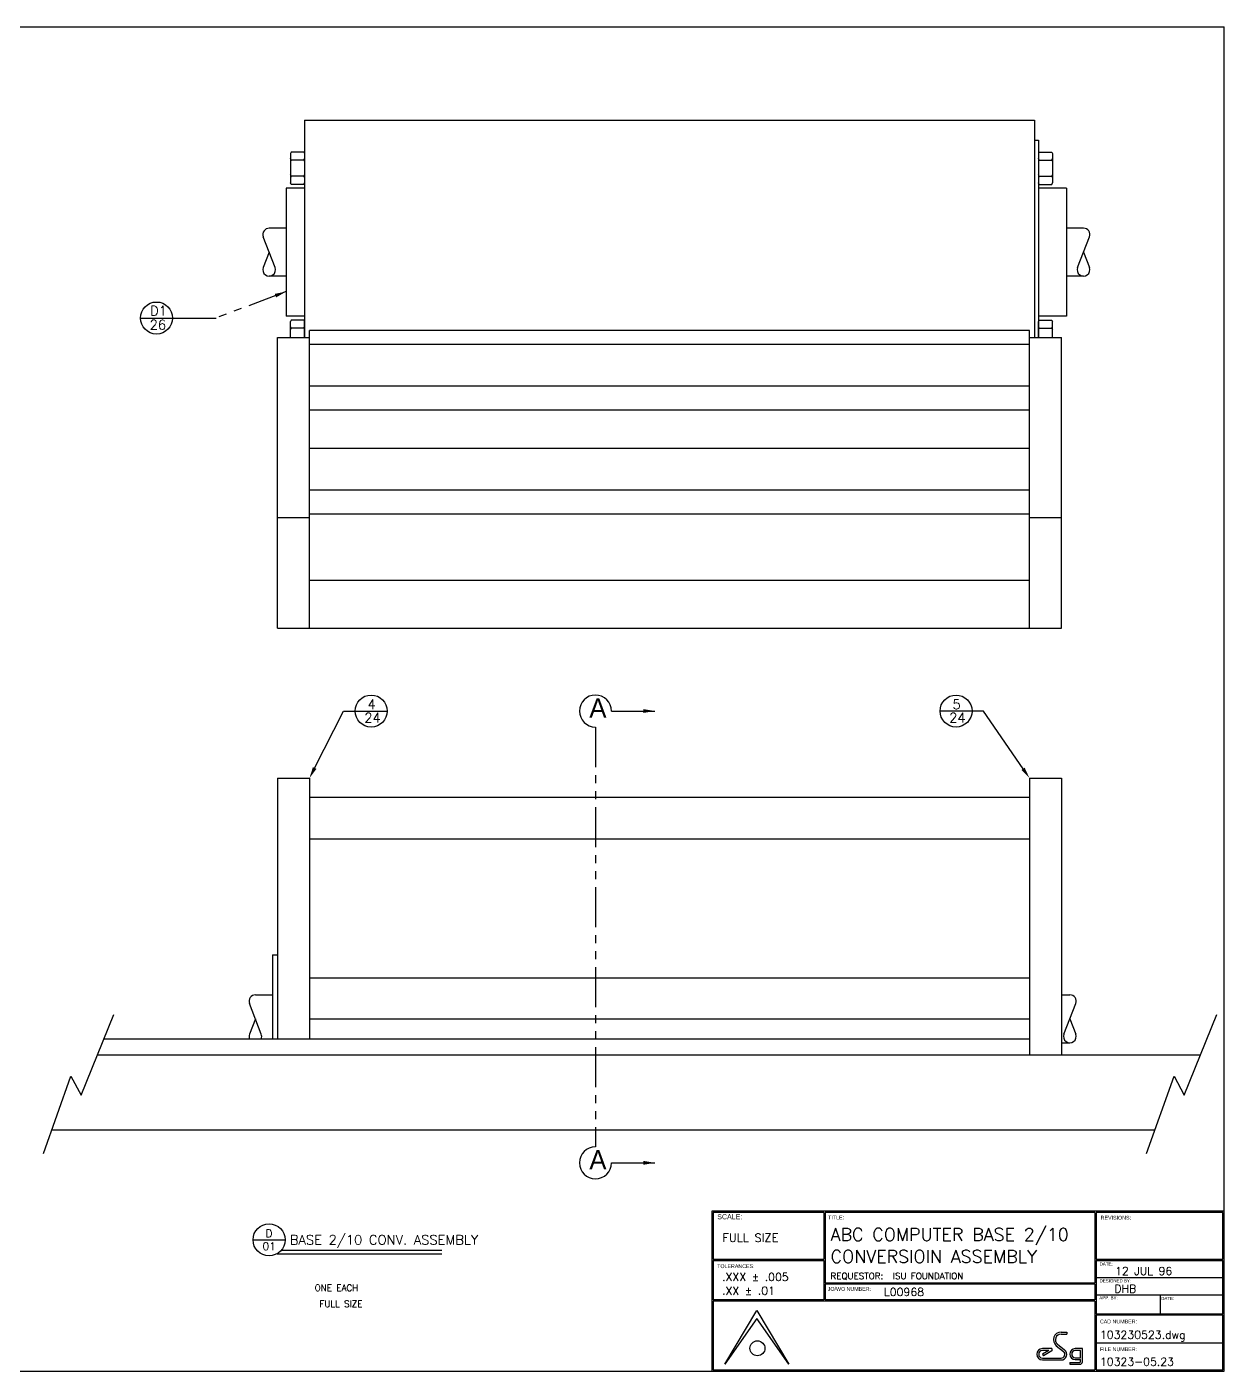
# Model space of a CAD drawing. Extents: x 0 to 33, y 0 to 21.
# Drawn here: x 14.3 to 33, y 0 to 21 of the extents above; entities that cross this region are included whole.
import ezdxf
from ezdxf.enums import TextEntityAlignment as Align

# ---------------------------------------------------------------- set-up
doc = ezdxf.new("R2010")
doc.units = 0
doc.header["$MEASUREMENT"] = 0
doc.linetypes.add('PHANTOM2', pattern=[1.25, 0.625, -0.125, 0.125, -0.125, 0.125, -0.125])
doc.layers.get('0').update_dxf_attribs({"linetype": 'CONTINUOUS'})
for name, color, linetype in [('BORDER', 5, 'CONTINUOUS'), ('OBJECT', 3, 'CONTINUOUS'), ('SECTION', 4, 'PHANTOM2'), ('TEXT', 1, 'CONTINUOUS')]:
    doc.layers.add(name, color=color, linetype=linetype)
doc.styles.add('ROMANS', font='romans')
doc.styles.add('SIMPLEX', font='simplex')
doc.styles.add('TITLE', font='italic')
doc.dimstyles.get("Standard").update_dxf_attribs({"dimtxt": 0.18, "dimasz": 0.18, "dimexe": 0.18, "dimexo": 0.0625, "dimgap": 0.09, "dimtad": 0, "dimtih": 1, "dimtoh": 1, "dimdec": 4, "dimzin": 0, "dimdsep": 46, "dimtxsty": 'Standard', "dimcen": 0.09, "dimadec": 0, "dimazin": 0, "dimtfac": 1, "dimtdec": 4, "dimtofl": 0, "dimtmove": 0, "dimatfit": 3, "dimfxl": 1, "dimtolj": 1, "dimtzin": 0, "dimarcsym": 0})

# ---------------------------------------------------------------- blocks, each defined once
blk = doc.blocks.new('T-BLK')
for p, q in [((-7.8, 0.106), (-7.3, 0.949)), ((-7.3, 0.949), (-6.8, 0.106)), ((-7.3, 0.824), (-7.8, 0.106)), ((-6.8, 0.106), (-7.3, 0.824)), ((-2.603, 0.42), (-2.492, 0.332)), ((-2.547, 0.608), (-2.459, 0.608)), ((-2.547, 0.578), (-2.459, 0.578)), ((-2.459, 0.608), (-2.459, 0.578)), ((-2.689, 0.351), (-2.838, 0.351)), ((-2.739, 0.321), (-2.838, 0.321)), ((-2.739, 0.321), (-2.838, 0.263)), ((-2.838, 0.263), (-2.822, 0.237)), ((-2.689, 0.316), (-2.822, 0.237)), ((-2.689, 0.351), (-2.689, 0.316)), ((-2.621, 0.397), (-2.511, 0.308)), ((-2.214, 0.351), (-2.325, 0.351)), ((-2.244, 0.321), (-2.325, 0.321)), ((-2.244, 0.209), (-2.244, 0.321)), ((-2.214, 0.144), (-2.214, 0.351)), ((-2.838, 0.204), (-2.547, 0.204)), ((-2.838, 0.174), (-2.547, 0.174)), ((-2.411, 0.136), (-2.411, 0.106)), ((-2.411, 0.136), (-2.252, 0.136)), ((-2.411, 0.106), (-2.252, 0.106)), ((-2.325, 0.209), (-2.244, 0.209)), ((-2.325, 0.179), (-2.244, 0.179)), ((-2.244, 0.144), (-2.244, 0.179))]:
    blk.add_line(p, q)
blk.add_circle((-7.29, 0.356), 0.117)
for centre, radius, start, end in [((-2.547, 0.49), 0.119, 90, 231.3801), ((-2.547, 0.49), 0.0887, 90, 231.3801), ((-2.838, 0.263), 0.0887, 90, 270), ((-2.838, 0.263), 0.0587, 90, 270), ((-2.547, 0.263), 0.0887, 270, 51.3801), ((-2.547, 0.263), 0.0587, 270, 51.3801), ((-2.325, 0.265), 0.086, 90, 270), ((-2.325, 0.265), 0.056, 90, 270), ((-2.252, 0.144), 0.00793, 270, 0), ((-2.252, 0.144), 0.0379, 270, 0)]:
    blk.add_arc(centre, radius, start, end)
at = {"layer": 'BORDER'}
for p, q in [((-6.251, 2.48), (-6.251, 1.748)), ((-6.231, 2.48), (-6.231, 1.381)), ((-2.021, 2.48), (-2.021, 1.381)), ((-2.001, 2.48), (-2.001, 1.748)), ((-7.98, 1.748), (-6.251, 1.748)), ((-7.98, 1.728), (-6.251, 1.728)), ((-6.251, 1.728), (-6.251, 1.111)), ((-2.001, 1.748), (-0.02, 1.748)), ((-2.001, 1.728), (-0.02, 1.728)), ((-2.001, 1.728), (-2.001, 0.897)), ((-6.231, 1.381), (-2.021, 1.381)), ((-6.231, 1.361), (-2.021, 1.361)), ((-6.231, 1.361), (-6.231, 1.111)), ((-2.021, 1.361), (-2.021, 1.111)), ((-6.251, 1.111), (-7.98, 1.111)), ((-2.021, 1.091), (-7.98, 1.091)), ((-2.021, 1.111), (-6.231, 1.111)), ((-2.021, 1.091), (-2.021, 0.02)), ((-2.001, 0.897), (-0.02, 0.897)), ((-2.001, 0.877), (-0.02, 0.877)), ((-2.001, 0.877), (-2.001, 0.02))]:
    blk.add_line(p, q, dxfattribs=at)
for points in [[(0, 0), (0, 2.5), (-8, 2.5), (-8, 0), (0, 0)], [(-6.251, 2.48), (-7.98, 2.48), (-7.98, 1.748)], [(-2.021, 2.48), (-6.231, 2.48)], [(-0.02, 1.748), (-0.02, 2.48), (-2.001, 2.48)], [(-7.98, 1.728), (-7.98, 1.111)], [(-0.02, 0.897), (-0.02, 1.728)], [(-7.98, 1.091), (-7.98, 0.02), (-2.021, 0.02)], [(-0.02, 0.02), (-0.02, 0.877)], [(-2.001, 0.02), (-0.02, 0.02)]]:
    blk.add_lwpolyline(points, dxfattribs=at)
at = {"layer": 'TEXT', "color": 2}
for p, q in [((-0.02, 1.456), (-2.001, 1.456)), ((-2.001, 1.191), (-0.02, 1.191)), ((-1.001, 1.191), (-1.001, 0.897)), ((-2.001, 0.444), (-0.02, 0.444))]:
    blk.add_line(p, q, dxfattribs=at)
at = {"style": 'SIMPLEX'}
for s, height, p in [('.XXX %%P .005', 0.125, (-7.841, 1.408)), ('REQUESTOR:', 0.1, (-6.148, 1.436)), ('.XX %%P .01', 0.125, (-7.841, 1.194))]:
    blk.add_text(s, height=height, dxfattribs=at).set_placement(p)
for tag, p, height in [('DWG_:_ACT', (-7.836, 2.018), 0.13), ('FLINE_TITLE', (-6.147, 2.034), 0.2), ('SLINE_TITLE', (-6.147, 1.69), 0.2), ('REQUESTOR', (-5.176, 1.436), 0.1), ('DATE', (-1.704, 1.501), 0.125), ('J.O.N.', (-5.314, 1.174), 0.125), ('DESN', (-1.715, 1.225), 0.125), ('CAD_NUMBER', (-1.94, 0.505), 0.125), ('FILE_NUMBER', (-1.94, 0.084), 0.125)]:
    blk.add_attdef(tag, p, '', height=height, dxfattribs=at)
at = {"color": 7, "style": 'TITLE', "flags": 2}
for tag, p, height in [('TOP_LINE_LOGO', (-6.698, 0.767), 0.17), ('BOTTOM_LINE_LOGO', (-6.693, 0.147), 0.125)]:
    blk.add_attdef(tag, p, '', height=height, dxfattribs=at)
at = {"style": 'SIMPLEX', "flags": 2}
for tag, p, height in [('FIRST_LOGO_LINE', (-6.691, 0.542), 0.1), ('SECOND_LOGO_LINE', (-6.692, 0.384), 0.085)]:
    blk.add_attdef(tag, p, '', height=height, dxfattribs=at)
at = {"layer": 'TEXT'}
for s, height, p in [('SCALE:', 0.08, (-7.918, 2.372)), ('TITLE:', 0.06, (-6.186, 2.371)), ('REVISIONS:', 0.06, (-1.928, 2.366)), ('DATE:', 0.05, (-1.945, 1.648)), ('TOLERANCES:', 0.06, (-7.919, 1.609)), ('JO/WO NUMBER:', 0.06, (-6.192, 1.254)), ('DESIGNED BY:', 0.05, (-1.945, 1.386)), ('APP. BY:', 0.05, (-1.95, 1.12)), ('DATE:', 0.05, (-0.982, 1.11)), ('CAD NUMBER:', 0.06, (-1.941, 0.745)), ('FILE NUMBER:', 0.06, (-1.94, 0.312))]:
    blk.add_text(s, height=height, dxfattribs=at).set_placement(p)
blk = doc.blocks.new('P-TITLE')
at = {"layer": 'OBJECT'}
for p, q in [((-1.562, -0.638), (-1.062, -0.638)), ((-1.113, -0.8), (1.387, -0.8)), ((1.387, -0.862), (-1.188, -0.862))]:
    blk.add_line(p, q, dxfattribs=at)
blk.add_circle((-1.312, -0.638), 0.25, dxfattribs=at)
at = {"layer": 'OBJECT', "style": 'ROMANS'}
for tag, p in [('NO.', (-1.312, -0.538)), ('PAGE', (-1.312, -0.738))]:
    blk.add_attdef(tag, text='', height=0.12, dxfattribs=at).set_placement(p, align=Align.MIDDLE)
for tag, p, height in [('DESCRIPTION', (-0.988, -0.712), 0.15), ('MATERIAL', (-0.325, -1.188), 0.1), ('#_REQUIRED', (-0.6, -1.438), 0.1), ('SCALE', (-0.525, -1.688), 0.1)]:
    blk.add_attdef(tag, p, '', height=height, dxfattribs=at)
at = {"layer": 'OBJECT', "style": 'ROMANS', "flags": 2}
for tag, p in [('MATERIAL:', (-1.163, -1.188)), ('REQD:', (-1.163, -1.438)), ('SCALE:', (-1.163, -1.688))]:
    blk.add_attdef(tag, p, '', height=0.1, dxfattribs=at)

msp = doc.modelspace()

# ---------------------------------------------------------------- linework, layer by layer
at = {"layer": 'BORDER'}
for p, q in [((0, 21), (33, 21)), ((33, 0), (33, 21)), ((0, 0), (33, 0))]:
    msp.add_line(p, q, dxfattribs=at)
at = {"layer": 'OBJECT'}
for p, q in [((18.636, 19.543), (30.036, 19.543)), ((18.636, 19.543), (18.636, 16.148)), ((30.036, 19.543), (30.036, 16.148)), ((30.036, 19.23), (30.099, 19.23)), ((30.099, 19.23), (30.099, 16.148)), ((18.428, 19.045), (18.418, 19.023)), ((18.418, 19.023), (18.418, 18.563)), ((18.428, 18.919), (18.418, 18.942)), ((18.428, 18.919), (18.418, 18.896)), ((18.626, 19.045), (18.428, 19.045)), ((18.626, 18.919), (18.428, 18.919)), ((18.626, 19.045), (18.636, 19.023)), ((18.626, 18.919), (18.636, 18.942)), ((18.626, 18.919), (18.636, 18.896)), ((18.636, 19.023), (18.636, 18.563)), ((30.109, 19.045), (30.099, 19.023)), ((30.099, 19.023), (30.099, 18.563)), ((30.109, 18.919), (30.099, 18.942)), ((30.109, 18.919), (30.099, 18.896)), ((30.109, 19.045), (30.307, 19.045)), ((30.109, 18.919), (30.307, 18.919)), ((30.307, 19.045), (30.318, 19.023)), ((30.307, 18.919), (30.318, 18.942)), ((30.307, 18.919), (30.318, 18.896)), ((30.318, 19.023), (30.318, 18.563)), ((18.349, 18.48), (18.349, 16.48)), ((18.636, 18.48), (18.349, 18.48)), ((18.428, 18.667), (18.418, 18.689)), ((18.428, 18.667), (18.418, 18.644)), ((18.428, 18.54), (18.418, 18.563)), ((18.626, 18.667), (18.428, 18.667)), ((18.626, 18.54), (18.428, 18.54)), ((18.626, 18.667), (18.636, 18.689)), ((18.626, 18.667), (18.636, 18.644)), ((18.626, 18.54), (18.636, 18.563)), ((30.109, 18.667), (30.099, 18.689)), ((30.109, 18.667), (30.099, 18.644)), ((30.109, 18.54), (30.099, 18.563)), ((30.536, 18.48), (30.099, 18.48)), ((30.109, 18.667), (30.307, 18.667)), ((30.109, 18.54), (30.307, 18.54)), ((30.307, 18.667), (30.318, 18.689)), ((30.307, 18.667), (30.318, 18.644)), ((30.307, 18.54), (30.318, 18.563)), ((30.536, 18.48), (30.536, 16.48)), ((18.349, 17.855), (18.083, 17.855)), ((30.804, 17.855), (30.536, 17.855)), ((18.175, 17.239), (17.991, 17.722)), ((30.712, 17.239), (30.896, 17.722)), ((18.083, 17.48), (17.991, 17.239)), ((30.804, 17.48), (30.896, 17.239)), ((18.349, 17.105), (18.083, 17.105)), ((30.804, 17.105), (30.536, 17.105)), ((18.636, 16.48), (18.349, 16.48)), ((18.428, 16.42), (18.418, 16.398)), ((18.418, 16.148), (18.418, 16.398)), ((18.626, 16.42), (18.428, 16.42)), ((18.626, 16.42), (18.636, 16.398)), ((18.636, 16.148), (18.636, 16.398)), ((30.536, 16.48), (30.099, 16.48)), ((30.109, 16.42), (30.099, 16.398)), ((30.099, 16.148), (30.099, 16.398)), ((30.109, 16.42), (30.307, 16.42)), ((30.307, 16.42), (30.318, 16.398)), ((30.318, 16.148), (30.318, 16.398)), ((18.428, 16.294), (18.418, 16.317)), ((18.428, 16.294), (18.418, 16.271)), ((18.626, 16.294), (18.428, 16.294)), ((18.626, 16.294), (18.636, 16.317)), ((18.626, 16.294), (18.636, 16.271)), ((18.711, 11.604), (18.711, 16.258)), ((29.961, 16.258), (18.711, 16.258)), ((29.961, 11.604), (29.961, 16.258)), ((30.109, 16.294), (30.099, 16.317)), ((30.109, 16.294), (30.099, 16.271)), ((30.109, 16.294), (30.307, 16.294)), ((30.307, 16.294), (30.318, 16.317)), ((30.307, 16.294), (30.318, 16.271)), ((18.211, 11.604), (18.211, 16.148)), ((18.211, 16.148), (18.711, 16.148)), ((18.711, 16.042), (29.961, 16.042)), ((29.961, 16.148), (30.461, 16.148)), ((30.461, 11.604), (30.461, 16.148)), ((18.711, 15.392), (29.961, 15.392)), ((18.711, 15.017), (29.961, 15.017)), ((18.711, 14.417), (29.961, 14.417)), ((18.711, 13.767), (29.961, 13.767)), ((18.211, 13.338), (18.711, 13.338)), ((18.711, 13.392), (29.961, 13.392)), ((29.961, 13.338), (30.461, 13.338)), ((18.711, 12.354), (29.961, 12.354)), ((18.211, 11.604), (30.461, 11.604)), ((18.211, 9.262), (18.211, 5.191)), ((18.211, 9.262), (18.711, 9.262)), ((18.711, 9.262), (18.711, 5.191)), ((29.961, 9.262), (30.461, 9.262)), ((29.961, 9.262), (29.961, 4.941)), ((30.461, 9.262), (30.461, 4.941)), ((18.711, 8.965), (29.961, 8.965)), ((18.711, 8.316), (29.961, 8.316)), ((18.136, 6.504), (18.136, 5.191)), ((18.136, 6.504), (18.211, 6.504)), ((18.711, 6.145), (29.961, 6.145)), ((17.96, 5.262), (17.776, 5.745)), ((17.868, 5.879), (18.136, 5.879)), ((30.461, 5.879), (30.59, 5.879)), ((30.498, 5.262), (30.682, 5.745)), ((15.147, 4.311), (15.655, 5.569)), ((17.868, 5.504), (17.776, 5.262)), ((18.711, 5.501), (29.961, 5.501)), ((30.59, 5.504), (30.682, 5.262)), ((32.378, 4.311), (32.887, 5.569)), ((15.502, 5.191), (29.961, 5.191)), ((30.461, 5.129), (30.59, 5.129)), ((15.401, 4.941), (32.633, 4.941)), ((14.557, 3.401), (14.986, 4.606)), ((14.986, 4.606), (15.147, 4.311)), ((31.789, 3.401), (32.218, 4.606)), ((32.218, 4.606), (32.378, 4.311)), ((14.689, 3.771), (31.921, 3.771))]:
    msp.add_line(p, q, dxfattribs=at)
for centre, start, end in [((18.083, 17.757), 90, 200.8566), ((30.804, 17.757), 339.1434, 90), ((18.083, 17.204), 159.1434, 20.8566), ((30.804, 17.204), 159.1434, 20.8566), ((17.868, 5.78), 90, 200.8566), ((30.59, 5.78), 339.1434, 90), ((17.868, 5.227), 159.1434, 201.4204), ((17.868, 5.227), 338.5796, 20.8566), ((30.59, 5.227), 159.1434, 20.8566)]:
    msp.add_arc(centre, 0.0985, start, end, dxfattribs=at)
at = {"layer": 'SECTION', "linetype": 'PHANTOM2'}
msp.add_line((23.179, 10.062), (23.179, 3.504), dxfattribs=at)
at = {"layer": 'TEXT', "color": 1}
for p, q in [((16.073, 16.452), (17.253, 16.452)), ((18.793, 9.422), (19.246, 10.312)), ((19.246, 10.312), (19.926, 10.312)), ((23.429, 10.312), (24.109, 10.312)), ((29.242, 10.312), (28.562, 10.312)), ((29.86, 9.41), (29.242, 10.312)), ((23.429, 3.254), (24.109, 3.254))]:
    msp.add_line(p, q, dxfattribs=at)
at = {"layer": 'TEXT'}
for centre in [(16.323, 16.452), (19.676, 10.312), (28.812, 10.312)]:
    msp.add_circle(centre, 0.25, dxfattribs=at)
for centre, start, end in [((23.179, 10.312), 0, 270), ((23.179, 3.254), 90, 0)]:
    msp.add_arc(centre, 0.25, start, end, dxfattribs=at)
at = {"layer": 'TEXT', "color": 1}
for points in [[(23.929, 10.342), (23.929, 10.282), (24.109, 10.312)], [(18.82, 9.408), (18.766, 9.436), (18.711, 9.262)], [(29.884, 9.427), (29.835, 9.393), (29.961, 9.262)], [(23.929, 3.284), (23.929, 3.224), (24.109, 3.254)]]:
    msp.add_solid(points, dxfattribs=at)

# ---------------------------------------------------------------- block references
at = {"layer": 'OBJECT'}
ref = msp.add_blockref('T-BLK', (33, 0), dxfattribs=at)
ref.add_attrib('FLINE_TITLE', 'ABC COMPUTER BASE 2/10', (26.853, 2.034), dxfattribs={"layer": '0', "height": 0.2, "style": 'SIMPLEX'})
ref.add_attrib('SLINE_TITLE', 'CONVERSIOIN ASSEMBLY', (26.853, 1.69), dxfattribs={"layer": '0', "height": 0.2, "style": 'SIMPLEX'})
ref.add_attrib('DWG_:_ACT', 'FULL SIZE', (25.164, 2.018), dxfattribs={"layer": '0', "height": 0.13, "style": 'SIMPLEX'})
ref.add_attrib('CAD_NUMBER', '103230523.dwg', (31.06, 0.505), dxfattribs={"layer": '0', "height": 0.125, "style": 'SIMPLEX'})
ref.add_attrib('FILE_NUMBER', '10323-05.23', (31.06, 0.084), dxfattribs={"layer": '0', "height": 0.125, "style": 'SIMPLEX'})
ref.add_attrib('REQUESTOR', 'ISU FOUNDATION', (27.824, 1.436), dxfattribs={"layer": '0', "height": 0.1, "style": 'SIMPLEX'})
ref.add_attrib('J.O.N.', 'L00968', (27.686, 1.174), dxfattribs={"layer": '0', "height": 0.125, "style": 'SIMPLEX'})
ref.add_attrib('DATE', '12 JUL 96', (31.296, 1.501), dxfattribs={"layer": '0', "height": 0.125, "style": 'SIMPLEX'})
ref.add_attrib('DESN', 'DHB', (31.285, 1.225), dxfattribs={"layer": '0', "height": 0.125, "style": 'SIMPLEX'})
at = {"layer": 'TEXT'}
ref = msp.add_blockref('P-TITLE', (19.393, 2.689), dxfattribs=at)
ref.add_attrib('SCALE', 'FULL SIZE', (18.868, 1.001), dxfattribs={"layer": 'OBJECT', "height": 0.1, "style": 'ROMANS'})
ref.add_attrib('#_REQUIRED', 'ONE EACH', (18.793, 1.251), dxfattribs={"layer": 'OBJECT', "height": 0.1, "style": 'ROMANS'})
ref.add_attrib('NO.', 'D', dxfattribs={"layer": 'OBJECT', "height": 0.12, "style": 'ROMANS'}).set_placement((18.081, 2.151), align=Align.MIDDLE)
ref.add_attrib('DESCRIPTION', 'BASE 2/10 CONV. ASSEMBLY', (18.406, 1.976), dxfattribs={"layer": 'OBJECT', "height": 0.15, "style": 'ROMANS'})
ref.add_attrib('PAGE', '01', dxfattribs={"layer": 'OBJECT', "height": 0.12, "style": 'ROMANS'}).set_placement((18.081, 1.951), align=Align.MIDDLE)

# ---------------------------------------------------------------- texts
at = {"layer": 'TEXT', "style": 'SIMPLEX'}
for s, p in [('D1', (16.222, 16.49)), ('26', (16.216, 16.272)), ('4', (19.62, 10.342)), ('5', (28.756, 10.342)), ('24', (19.569, 10.132)), ('24', (28.705, 10.132))]:
    msp.add_text(s, height=0.15, dxfattribs=at).set_placement(p)
at = {"layer": 'TEXT', "linetype": 'PHANTOM2'}
for p in [(23.084, 10.209), (23.084, 3.152)]:
    msp.add_text('A', height=0.3, dxfattribs=at).set_placement(p)

# ---------------------------------------------------------------- leaders
msp.add_leader([(18.349, 16.865), (17.253, 16.452)], dimstyle='Standard', override={"dimtxt": 0.1, "dimexo": 0.063, "dimgap": 0.1, "dimlfac": 0.25, "dimcen": 0.1, "dimclrd": 256, "dimclre": 256, "dimclrt": 256, "dimtfac": 0.8}, dxfattribs=at)

doc.saveas('drawing.dxf')
